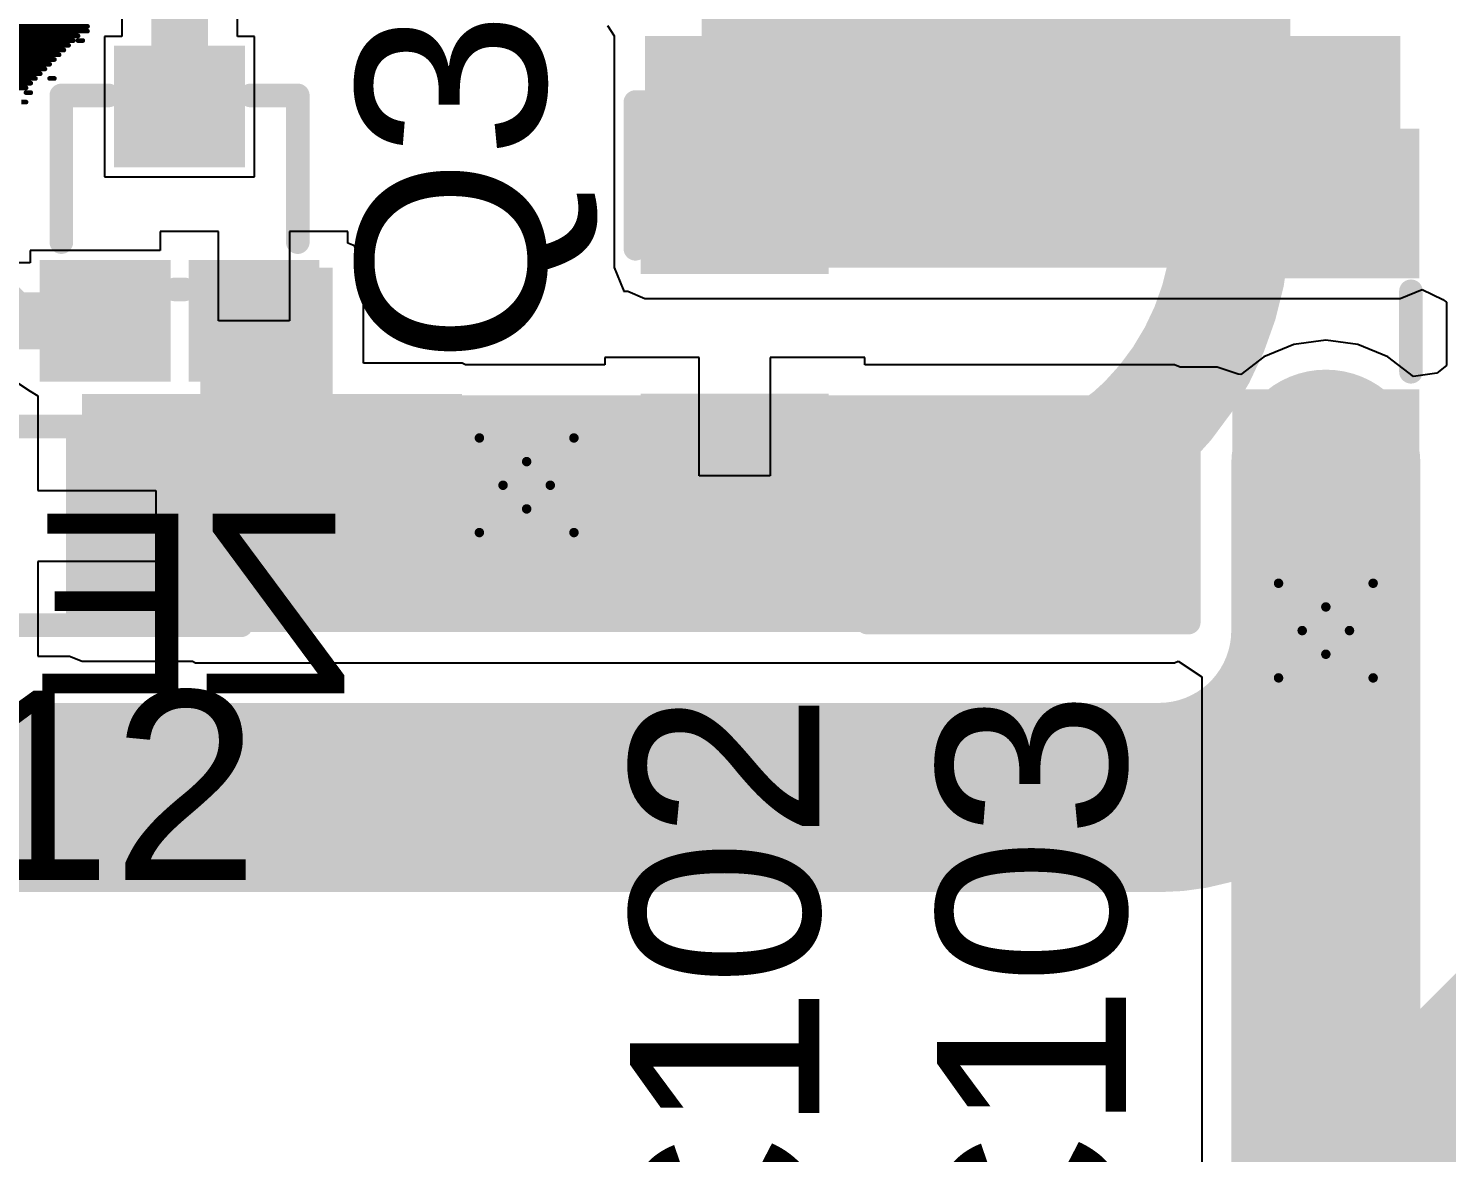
# Model space of a CAD drawing. Header units: millimetres. Extents: x -41 to 155, y -111 to 87.
# Drawn here: x 8.58 to 16.19, y 1.34 to 7.38 of the extents above; entities that cross this region are included whole.
import ezdxf

# ---------------------------------------------------------------- set-up
doc = ezdxf.new("R2010")
doc.units = ezdxf.units.MM
for name, color, linetype in [('BottomLayer', 5, 'Continuous'), ('BottomOverlay', 54, 'Continuous'), ('DrillDrawing', 1, 'Continuous'), ('Mechanical1', 6, 'Continuous'), ('Mechanical2', 216, 'Continuous'), ('TopLayer', 1, 'Continuous'), ('TopOverlay', 2, 'Continuous'), ('TopPaste', 8, 'Continuous'), ('TopSolder', 216, 'Continuous'), ('ViaHoleLayer', 16, 'Continuous')]:
    doc.layers.add(name, color=color, linetype=linetype)
doc.styles.add('Arial', font='', dxfattribs={"height": 0.2})
doc.styles.get('Arial').set_extended_font_data('Arial')

# ---------------------------------------------------------------- blocks, each defined once
blk = doc.blocks.new('R___0603_28')
at = {"layer": 'TopLayer'}
for points in [[(-0.381, 0.4445), (-0.381, -0.4445), (-1.143, -0.4445), (-1.143, 0.4445)], [(1.143, 0.4445), (1.143, -0.4445), (0.381, -0.4445), (0.381, 0.4445)]]:
    blk.add_hatch(color=1, dxfattribs=at).paths.add_polyline_path(points)
at = {"layer": 'TopPaste'}
for points in [[(-0.381, 0.4445), (-0.381, -0.4445), (-1.143, -0.4445), (-1.143, 0.4445)], [(1.143, 0.4445), (1.143, -0.4445), (0.381, -0.4445), (0.381, 0.4445)]]:
    blk.add_hatch(color=8, dxfattribs=at).paths.add_polyline_path(points)
at = {"layer": 'TopSolder'}
for points in [[(-0.2794, 0.5461), (-0.2794, -0.5461), (-1.2446, -0.5461), (-1.2446, 0.5461)], [(1.2446, 0.5461), (1.2446, -0.5461), (0.2794, -0.5461), (0.2794, 0.5461)]]:
    blk.add_hatch(color=216, dxfattribs=at).paths.add_polyline_path(points)
at = {"layer": 'TopOverlay', "const_width": 0.127}
for points in [[(-1.2192, 0.5334), (1.2192, 0.5334)], [(-1.2192, -0.5334), (-1.2192, 0.5334)], [(1.2192, -0.5334), (1.2192, 0.5334)], [(-1.2192, -0.5334), (1.2192, -0.5334)]]:
    blk.add_lwpolyline(points, dxfattribs=at)
at = {"layer": 'TopOverlay', "const_width": 0.0635}
for points in [[(-1.25095, 0.5334, 1), (-1.18745, 0.5334, 1)], [(-1.25095, 0.5334, 1), (-1.18745, 0.5334, 1)], [(1.18745, 0.5334, 1), (1.25095, 0.5334, 1)], [(1.18745, 0.5334, 1), (1.25095, 0.5334, 1)], [(-1.25095, -0.5334, 1), (-1.18745, -0.5334, 1)], [(-1.25095, -0.5334, 1), (-1.18745, -0.5334, 1)], [(1.18745, -0.5334, 1), (1.25095, -0.5334, 1)], [(1.18745, -0.5334, 1), (1.25095, -0.5334, 1)]]:
    blk.add_lwpolyline(points, format="xyb", close=True, dxfattribs=at)
blk = doc.blocks.new('SOT_723_31')
at = {"layer": 'TopLayer'}
for points in [[(-0.25, 0.8), (0.25, 0.8), (0.25, 0.35), (-0.25, 0.35)], [(-0.65, -0.35), (-0.15, -0.35), (-0.15, -0.8), (-0.65, -0.8)], [(0.15, -0.35), (0.65, -0.35), (0.65, -0.8), (0.15, -0.8)]]:
    blk.add_hatch(color=1, dxfattribs=at).paths.add_polyline_path(points)
at = {"layer": 'TopPaste'}
for points in [[(-0.25, 0.8), (0.25, 0.8), (0.25, 0.35), (-0.25, 0.35)], [(-0.65, -0.35), (-0.15, -0.35), (-0.15, -0.8), (-0.65, -0.8)], [(0.15, -0.35), (0.65, -0.35), (0.65, -0.8), (0.15, -0.8)]]:
    blk.add_hatch(color=8, dxfattribs=at).paths.add_polyline_path(points)
at = {"layer": 'TopSolder'}
for points in [[(-0.3516, 0.9016), (0.3516, 0.9016), (0.3516, 0.2484), (-0.3516, 0.2484)], [(-0.7516, -0.2484), (-0.0484, -0.2484), (-0.0484, -0.9016), (-0.7516, -0.9016)], [(0.0484, -0.2484), (0.7516, -0.2484), (0.7516, -0.9016), (0.0484, -0.9016)]]:
    blk.add_hatch(color=216, dxfattribs=at).paths.add_polyline_path(points)
at = {"layer": 'TopOverlay', "const_width": 0.127}
for points in [[(-0.635, -0.1524), (-0.635, 0.635)], [(-0.635, 0.635), (-0.381, 0.635)], [(-0.635, -0.1524), (-0.635, 0.635)], [(-0.635, 0.635), (-0.381, 0.635)], [(0.381, 0.635), (0.635, 0.635)], [(0.635, -0.1524), (0.635, 0.635)], [(-0.9398, -0.6604), (-0.9398, -0.4064)], [(-0.9398, -0.4064), (-0.8128, -0.5334)], [(-0.0254, -0.4064), (0.0254, -0.4064)], [(-0.9398, -0.6604), (-0.8128, -0.5334)]]:
    blk.add_lwpolyline(points, dxfattribs=at)
at = {"layer": 'TopOverlay', "const_width": 0.0635}
for points in [[(-0.6667, 0.635, 1), (-0.6032, 0.635, 1)], [(-0.6667, 0.635, 1), (-0.6032, 0.635, 1)], [(-0.6667, 0.635, 1), (-0.6032, 0.635, 1)], [(-0.6667, 0.635, 1), (-0.6032, 0.635, 1)], [(-0.4128, 0.635, 1), (-0.3493, 0.635, 1)], [(-0.4128, 0.635, 1), (-0.3493, 0.635, 1)], [(0.3493, 0.635, 1), (0.4128, 0.635, 1)], [(0.6032, 0.635, 1), (0.6667, 0.635, 1)], [(0.6032, 0.635, 1), (0.6667, 0.635, 1)], [(-0.6667, -0.1524, 1), (-0.6032, -0.1524, 1)], [(-0.6667, -0.1524, 1), (-0.6032, -0.1524, 1)], [(0.6032, -0.1524, 1), (0.6667, -0.1524, 1)], [(-0.9715, -0.4064, 1), (-0.908, -0.4064, 1)], [(-0.9715, -0.4064, 1), (-0.908, -0.4064, 1)], [(-0.0571, -0.4064, 1), (0.0063, -0.4064, 1)], [(-0.0063, -0.4064, 1), (0.0571, -0.4064, 1)], [(-0.8446, -0.5334, 1), (-0.781, -0.5334, 1)], [(-0.8446, -0.5334, 1), (-0.781, -0.5334, 1)], [(-0.9715, -0.6604, 1), (-0.908, -0.6604, 1)], [(-0.9715, -0.6604, 1), (-0.908, -0.6604, 1)]]:
    blk.add_lwpolyline(points, format="xyb", close=True, dxfattribs=at)
blk = doc.blocks.new('IND_0603__1608_M_______53')
at = {"layer": 'TopLayer'}
for points in [[(-1, 0.4), (-0.4, 0.4), (-0.4, -0.4), (-1, -0.4)], [(0.4, 0.4), (1, 0.4), (1, -0.4), (0.4, -0.4)]]:
    blk.add_hatch(color=1, dxfattribs=at).paths.add_polyline_path(points)
at = {"layer": 'TopPaste'}
for points in [[(-1, 0.4), (-0.4, 0.4), (-0.4, -0.4), (-1, -0.4)], [(0.4, 0.4), (1, 0.4), (1, -0.4), (0.4, -0.4)]]:
    blk.add_hatch(color=8, dxfattribs=at).paths.add_polyline_path(points)
at = {"layer": 'TopSolder'}
for points in [[(-1.1016, 0.5016), (-0.2984, 0.5016), (-0.2984, -0.5016), (-1.1016, -0.5016)], [(0.2984, 0.5016), (1.1016, 0.5016), (1.1016, -0.5016), (0.2984, -0.5016)]]:
    blk.add_hatch(color=216, dxfattribs=at).paths.add_polyline_path(points)
at = {"layer": 'TopOverlay', "const_width": 0.127}
for points in [[(-0.2032, 0.4572), (0.2286, 0.4572)], [(-0.2032, -0.4572), (0.2286, -0.4572)]]:
    blk.add_lwpolyline(points, dxfattribs=at)
at = {"layer": 'TopOverlay', "const_width": 0.0635}
for points in [[(-0.2349, 0.4572, 1), (-0.1714, 0.4572, 1)], [(0.1968, 0.4572, 1), (0.2604, 0.4572, 1)], [(-0.2349, -0.4572, 1), (-0.1714, -0.4572, 1)], [(0.1968, -0.4572, 1), (0.2604, -0.4572, 1)]]:
    blk.add_lwpolyline(points, format="xyb", close=True, dxfattribs=at)
blk = doc.blocks.new('C___0805_55')
at = {"layer": 'TopLayer'}
for points in [[(-1.524, 0.762), (-0.508, 0.762), (-0.508, -0.762), (-1.524, -0.762)], [(0.508, 0.762), (1.524, 0.762), (1.524, -0.762), (0.508, -0.762)]]:
    blk.add_hatch(color=1, dxfattribs=at).paths.add_polyline_path(points)
at = {"layer": 'TopPaste'}
for points in [[(-1.524, 0.762), (-0.508, 0.762), (-0.508, -0.762), (-1.524, -0.762)], [(0.508, 0.762), (1.524, 0.762), (1.524, -0.762), (0.508, -0.762)]]:
    blk.add_hatch(color=8, dxfattribs=at).paths.add_polyline_path(points)
at = {"layer": 'TopSolder'}
for points in [[(-1.594, 0.832), (-0.438, 0.832), (-0.438, -0.832), (-1.594, -0.832)], [(0.438, 0.832), (1.594, 0.832), (1.594, -0.832), (0.438, -0.832)]]:
    blk.add_hatch(color=216, dxfattribs=at).paths.add_polyline_path(points)
at = {"layer": 'TopOverlay', "const_width": 0.127}
for points in [[(-1.6256, 0.8636), (-0.6096, 0.8636)], [(-1.6256, 0.8636), (-1.6256, -0.8636)], [(0.6096, 0.8636), (1.6256, 0.8636)], [(1.6256, 0.8636), (1.6256, -0.8636)], [(-1.6256, -0.8636), (-0.6096, -0.8636)], [(0.6096, -0.8636), (1.6256, -0.8636)]]:
    blk.add_lwpolyline(points, dxfattribs=at)
at = {"layer": 'TopOverlay', "const_width": 0.0635}
for points in [[(-1.6574, 0.8636, 1), (-1.5938, 0.8636, 1)], [(-1.6574, 0.8636, 1), (-1.5938, 0.8636, 1)], [(-0.6413, 0.8636, 1), (-0.5778, 0.8636, 1)], [(0.5778, 0.8636, 1), (0.6413, 0.8636, 1)], [(1.5938, 0.8636, 1), (1.6574, 0.8636, 1)], [(1.5938, 0.8636, 1), (1.6574, 0.8636, 1)], [(-1.6574, -0.8636, 1), (-1.5938, -0.8636, 1)], [(-1.6574, -0.8636, 1), (-1.5938, -0.8636, 1)], [(-0.6413, -0.8636, 1), (-0.5778, -0.8636, 1)], [(0.5778, -0.8636, 1), (0.6413, -0.8636, 1)], [(1.5938, -0.8636, 1), (1.6574, -0.8636, 1)], [(1.5938, -0.8636, 1), (1.6574, -0.8636, 1)]]:
    blk.add_lwpolyline(points, format="xyb", close=True, dxfattribs=at)
blk = doc.blocks.new('C___0603_56')
at = {"layer": 'TopLayer'}
for points in [[(-0.381, 0.4445), (-0.381, -0.4445), (-1.143, -0.4445), (-1.143, 0.4445)], [(1.143, 0.4445), (1.143, -0.4445), (0.381, -0.4445), (0.381, 0.4445)]]:
    blk.add_hatch(color=1, dxfattribs=at).paths.add_polyline_path(points)
at = {"layer": 'TopPaste'}
for points in [[(-0.381, 0.4445), (-0.381, -0.4445), (-1.143, -0.4445), (-1.143, 0.4445)], [(1.143, 0.4445), (1.143, -0.4445), (0.381, -0.4445), (0.381, 0.4445)]]:
    blk.add_hatch(color=8, dxfattribs=at).paths.add_polyline_path(points)
at = {"layer": 'TopSolder'}
for points in [[(-0.321, 0.5045), (-0.321, -0.5045), (-1.203, -0.5045), (-1.203, 0.5045)], [(1.203, 0.5045), (1.203, -0.5045), (0.321, -0.5045), (0.321, 0.5045)]]:
    blk.add_hatch(color=216, dxfattribs=at).paths.add_polyline_path(points)
at = {"layer": 'TopOverlay', "const_width": 0.127}
for points in [[(-1.2446, 0.5334), (-1.2446, -0.5334)], [(-1.2446, 0.5334), (-0.4572, 0.5334)], [(0.4572, 0.5334), (1.2446, 0.5334)], [(1.2446, 0.5334), (1.2446, -0.5334)], [(-1.2446, -0.5334), (-0.4572, -0.5334)], [(0.4572, -0.5334), (1.2446, -0.5334)]]:
    blk.add_lwpolyline(points, dxfattribs=at)
at = {"layer": 'TopOverlay', "const_width": 0.0635}
for points in [[(-1.2764, 0.5334, 1), (-1.2128, 0.5334, 1)], [(-1.2764, 0.5334, 1), (-1.2128, 0.5334, 1)], [(-0.4889, 0.5334, 1), (-0.4254, 0.5334, 1)], [(0.4254, 0.5334, 1), (0.4889, 0.5334, 1)], [(1.2128, 0.5334, 1), (1.2764, 0.5334, 1)], [(1.2128, 0.5334, 1), (1.2764, 0.5334, 1)], [(-1.2764, -0.5334, 1), (-1.2128, -0.5334, 1)], [(-1.2764, -0.5334, 1), (-1.2128, -0.5334, 1)], [(-0.4889, -0.5334, 1), (-0.4254, -0.5334, 1)], [(0.4254, -0.5334, 1), (0.4889, -0.5334, 1)], [(1.2128, -0.5334, 1), (1.2764, -0.5334, 1)], [(1.2128, -0.5334, 1), (1.2764, -0.5334, 1)]]:
    blk.add_lwpolyline(points, format="xyb", close=True, dxfattribs=at)

msp = doc.modelspace()

# ---------------------------------------------------------------- hatches: boundary and pattern name
at = {"layer": 'BottomLayer'}
h = msp.add_hatch(color=5, dxfattribs=at)
edge = h.paths.add_edge_path()
edge.add_arc((11.2522, 4.9276), 0.3, 0, 360)
h = msp.add_hatch(color=5, dxfattribs=at)
edge = h.paths.add_edge_path()
edge.add_arc((15.5448, 4.1475), 0.3, 0, 360)
at = {"layer": 'TopLayer'}
for points in [[(12.192, 6.096), (13.8684, 6.096), (13.8684, 8.3058), (12.192, 8.3058)], [(15.9448, 6.096), (15.9448, 7.3406), (11.8872, 7.3406), (11.8872, 6.096)], [(9.4996, 5.1816), (10.2108, 5.1816), (10.2108, 6.096), (9.4996, 6.096)], [(10.9054, 4.1475), (10.9054, 5.4175), (8.8646, 5.4175), (8.8646, 4.1475)], [(14.732, 4.1402), (14.732, 5.4102), (9.4742, 5.4102), (9.4742, 4.1402)]]:
    msp.add_hatch(color=1, dxfattribs=at).paths.add_polyline_path(points)
h = msp.add_hatch(color=1, dxfattribs=at)
edge = h.paths.add_edge_path()
edge.add_arc((11.2522, 4.9276), 0.3, 0, 360)
h = msp.add_hatch(color=1, dxfattribs=at)
edge = h.paths.add_edge_path()
edge.add_arc((15.5448, 4.1475), 0.3, 0, 360)
at = {"layer": 'ViaHoleLayer'}
h = msp.add_hatch(color=16, dxfattribs=at)
edge = h.paths.add_edge_path()
edge.add_arc((11.2522, 4.9276), 0.15, 0, 360)
h = msp.add_hatch(color=16, dxfattribs=at)
edge = h.paths.add_edge_path()
edge.add_arc((15.5448, 4.1475), 0.15, 0, 360)

# ---------------------------------------------------------------- linework, layer by layer
at = {"layer": 'BottomLayer'}
for points, const_width in [([(15.0368, 6.3616), (15.0368, 7.7003)], 0.635), ([(11.2522, 4.9276), (13.7824, 4.9276)], 0.635), ([(10.9474, -3.8862), (18.3134, 3.4798)], 1.27), ([(7.8593, 3.2512), (14.6485, 3.2512)], 1.016)]:
    msp.add_lwpolyline(points, dxfattribs=dict(at, const_width=const_width))
for points, const_width in [([(15.0368, 6.3616, -0.198912), (14.5796, 5.2578)], 0.635), ([(14.5796, 5.2578, -0.198912), (13.7824, 4.9276)], 0.635), ([(15.5448, 4.1475, -0.414214), (14.6485, 3.2512)], 1.016)]:
    msp.add_lwpolyline(points, format="xyb", dxfattribs=dict(at, const_width=const_width))
for points, const_width in [([(14.878, 6.3616, 1), (15.1956, 6.3616, 1)], 0.3175), ([(14.878, 6.3616, 1), (15.1956, 6.3616, 1)], 0.3175), ([(14.4208, 5.2578, 1), (14.7384, 5.2578, 1)], 0.3175), ([(14.4208, 5.2578, 1), (14.7384, 5.2578, 1)], 0.3175), ([(11.0935, 4.9276, 1), (11.4109, 4.9276, 1)], 0.3175), ([(13.6237, 4.9276, 1), (13.9412, 4.9276, 1)], 0.3175), ([(13.6237, 4.9276, 1), (13.9412, 4.9276, 1)], 0.3175), ([(15.2908, 4.1475, 1), (15.7988, 4.1475, 1)], 0.508), ([(14.3945, 3.2512, 1), (14.9025, 3.2512, 1)], 0.508), ([(14.3945, 3.2512, 1), (14.9025, 3.2512, 1)], 0.508)]:
    msp.add_lwpolyline(points, format="xyb", close=True, dxfattribs=dict(at, const_width=const_width))
at = {"layer": 'BottomOverlay', "const_width": 0.0254}
for points in [[(8.1312, 7.3914), (8.8932, 7.3914)], [(8.055, 7.3152), (8.817, 7.3152)], [(8.0804, 7.3406), (8.8424, 7.3406)], [(8.1058, 7.366), (8.8932, 7.366)], [(8.8424, 7.3152), (8.8678, 7.3152)], [(7.9534, 7.239), (8.7408, 7.239)], [(8.0042, 7.2898), (8.7916, 7.2898)], [(8.0042, 7.2644), (8.7662, 7.2644)], [(7.8772, 7.1628), (8.6646, 7.1628)], [(7.9026, 7.1882), (8.69, 7.1882)], [(7.928, 7.2136), (8.7154, 7.2136)], [(7.7756, 7.0866), (8.5884, 7.0866)], [(7.801, 7.112), (8.6138, 7.112)], [(7.8264, 7.1374), (8.6392, 7.1374)], [(8.69, 7.112), (8.7154, 7.112)], [(7.7248, 7.0612), (8.563, 7.0612)], [(8.563, 7.0358), (8.5884, 7.0358)], [(8.5376, 6.985), (8.563, 6.985)]]:
    msp.add_lwpolyline(points, dxfattribs=at)
at = {"layer": 'BottomOverlay', "const_width": 0.0127}
for points in [[(8.8869, 7.3914, 1), (8.8996, 7.3914, 1)], [(8.8107, 7.3152, 1), (8.8234, 7.3152, 1)], [(8.8361, 7.3406, 1), (8.8488, 7.3406, 1)], [(8.8361, 7.3152, 1), (8.8488, 7.3152, 1)], [(8.8615, 7.3152, 1), (8.8742, 7.3152, 1)], [(8.8869, 7.366, 1), (8.8996, 7.366, 1)], [(8.7345, 7.239, 1), (8.7472, 7.239, 1)], [(8.7599, 7.2644, 1), (8.7726, 7.2644, 1)], [(8.7853, 7.2898, 1), (8.798, 7.2898, 1)], [(8.6583, 7.1628, 1), (8.671, 7.1628, 1)], [(8.6837, 7.1882, 1), (8.6964, 7.1882, 1)], [(8.7091, 7.2136, 1), (8.7218, 7.2136, 1)], [(8.5821, 7.0866, 1), (8.5948, 7.0866, 1)], [(8.6075, 7.112, 1), (8.6202, 7.112, 1)], [(8.6329, 7.1374, 1), (8.6456, 7.1374, 1)], [(8.6837, 7.112, 1), (8.6964, 7.112, 1)], [(8.7091, 7.112, 1), (8.7218, 7.112, 1)], [(8.5567, 7.0612, 1), (8.5694, 7.0612, 1)], [(8.5567, 7.0358, 1), (8.5694, 7.0358, 1)], [(8.5821, 7.0358, 1), (8.5948, 7.0358, 1)], [(8.5567, 6.985, 1), (8.5694, 6.985, 1)]]:
    msp.add_lwpolyline(points, format="xyb", close=True, dxfattribs=at)
at = {"layer": 'DrillDrawing', "const_width": 0.0508}
for points in [[(10.9982, 5.1816), (11.2522, 5.0546)], [(10.9982, 5.1816), (11.1252, 4.9276)], [(11.2522, 5.0546), (11.5062, 5.1816)], [(11.3792, 4.9276), (11.5062, 5.1816)], [(10.9982, 4.6736), (11.1252, 4.9276)], [(11.3792, 4.9276), (11.5062, 4.6736)], [(10.9982, 4.6736), (11.2522, 4.8006)], [(11.2522, 4.8006), (11.5062, 4.6736)], [(15.2908, 4.4015), (15.5448, 4.2745)], [(15.2908, 4.4015), (15.4178, 4.1475)], [(15.5448, 4.2745), (15.7988, 4.4015)], [(15.6718, 4.1475), (15.7988, 4.4015)], [(15.2908, 3.8935), (15.4178, 4.1475)], [(15.6718, 4.1475), (15.7988, 3.8935)], [(15.2908, 3.8935), (15.5448, 4.0205)], [(15.5448, 4.0205), (15.7988, 3.8935)]]:
    msp.add_lwpolyline(points, dxfattribs=at)
at = {"layer": 'DrillDrawing', "const_width": 0.0254}
for points in [[(10.9855, 5.1816, 1), (11.0109, 5.1816, 1)], [(10.9855, 5.1816, 1), (11.0109, 5.1816, 1)], [(11.4935, 5.1816, 1), (11.5189, 5.1816, 1)], [(11.4935, 5.1816, 1), (11.5189, 5.1816, 1)], [(11.2395, 5.0546, 1), (11.2649, 5.0546, 1)], [(11.2395, 5.0546, 1), (11.2649, 5.0546, 1)], [(11.1125, 4.9276, 1), (11.1379, 4.9276, 1)], [(11.1125, 4.9276, 1), (11.1379, 4.9276, 1)], [(11.3665, 4.9276, 1), (11.3919, 4.9276, 1)], [(11.3665, 4.9276, 1), (11.3919, 4.9276, 1)], [(11.2395, 4.8006, 1), (11.2649, 4.8006, 1)], [(11.2395, 4.8006, 1), (11.2649, 4.8006, 1)], [(10.9855, 4.6736, 1), (11.0109, 4.6736, 1)], [(10.9855, 4.6736, 1), (11.0109, 4.6736, 1)], [(11.4935, 4.6736, 1), (11.5189, 4.6736, 1)], [(11.4935, 4.6736, 1), (11.5189, 4.6736, 1)], [(15.2781, 4.4015, 1), (15.3035, 4.4015, 1)], [(15.2781, 4.4015, 1), (15.3035, 4.4015, 1)], [(15.7861, 4.4015, 1), (15.8115, 4.4015, 1)], [(15.7861, 4.4015, 1), (15.8115, 4.4015, 1)], [(15.5321, 4.2745, 1), (15.5575, 4.2745, 1)], [(15.5321, 4.2745, 1), (15.5575, 4.2745, 1)], [(15.4051, 4.1475, 1), (15.4305, 4.1475, 1)], [(15.4051, 4.1475, 1), (15.4305, 4.1475, 1)], [(15.6591, 4.1475, 1), (15.6845, 4.1475, 1)], [(15.6591, 4.1475, 1), (15.6845, 4.1475, 1)], [(15.5321, 4.0205, 1), (15.5575, 4.0205, 1)], [(15.5321, 4.0205, 1), (15.5575, 4.0205, 1)], [(15.2781, 3.8935, 1), (15.3035, 3.8935, 1)], [(15.2781, 3.8935, 1), (15.3035, 3.8935, 1)], [(15.7861, 3.8935, 1), (15.8115, 3.8935, 1)], [(15.7861, 3.8935, 1), (15.8115, 3.8935, 1)]]:
    msp.add_lwpolyline(points, format="xyb", close=True, dxfattribs=at)
at = {"layer": 'Mechanical1', "const_width": 0.254}
msp.add_lwpolyline([(-26.7326, 19.8284, -3.064051), (-27.0164, -19.4272)], format="xyb", dxfattribs=at)
at = {"layer": 'Mechanical2', "const_width": 0.254}
msp.add_lwpolyline([(-27.7733, 19.435, -3.216016), (-28.067, -19.0083)], format="xyb", dxfattribs=at)
at = {"layer": 'TopLayer'}
for p, q in [((9.077, 8.0239), (9.077, 7.338)), ((9.6986, 7.338), (9.6986, 8.0239)), ((11.6856, 7.3954), (11.7222, 7.3406)), ((9.077, 7.338), (8.9854, 7.338)), ((8.9854, 7.338), (8.9854, 6.5832)), ((9.7902, 7.338), (9.6986, 7.338)), ((9.7902, 6.5832), (9.7902, 7.338)), ((11.7222, 7.3406), (11.7222, 6.096)), ((8.9854, 6.5832), (9.7902, 6.5832)), ((9.5973, 6.2896), (9.2838, 6.2896)), ((9.2838, 6.2896), (9.2838, 6.188)), ((9.5973, 5.8106), (9.5973, 6.2896)), ((10.2918, 6.2896), (9.9783, 6.2896)), ((9.9783, 6.2896), (9.9783, 5.8106)), ((10.2918, 6.2274), (10.2918, 6.2896)), ((9.2838, 6.188), (8.5854, 6.188)), ((8.5854, 6.188), (8.5854, 6.1214)), ((10.3274, 6.2126), (10.2918, 6.2274)), ((10.3758, 6.096), (10.3274, 6.2126)), ((8.5854, 6.1214), (8.3083, 6.1214)), ((10.3758, 5.5824), (10.3758, 6.096)), ((11.7222, 6.096), (11.7706, 5.9794)), ((11.7706, 5.9794), (11.7729, 5.9784)), ((11.7729, 5.9784), (11.7729, 5.969)), ((11.7729, 5.969), (11.7956, 5.969)), ((11.7956, 5.969), (11.8872, 5.931)), ((15.9448, 5.931), (16.0614, 5.9794)), ((16.0614, 5.9794), (16.1737, 5.9256)), ((11.8872, 5.931), (15.9448, 5.931)), ((16.1737, 5.9256), (16.1921, 5.9106)), ((16.1921, 5.9106), (16.1921, 5.5702)), ((9.9783, 5.8106), (9.5973, 5.8106)), ((15.3724, 5.6838), (15.2118, 5.6173)), ((15.5448, 5.7065), (15.3724, 5.6838)), ((15.7172, 5.6838), (15.5448, 5.7065)), ((15.8778, 5.6173), (15.7172, 5.6838)), ((10.9054, 5.5824), (10.3758, 5.5824)), ((10.9229, 5.5752), (10.9054, 5.5824)), ((11.6713, 5.5752), (10.9229, 5.5752)), ((12.1793, 5.6134), (11.6713, 5.6134)), ((11.6713, 5.6134), (11.6713, 5.5752)), ((12.1793, 4.9784), (12.1793, 5.6134)), ((13.0683, 5.6134), (12.5603, 5.6134)), ((12.5603, 5.6134), (12.5603, 4.9784)), ((13.0683, 5.5752), (13.0683, 5.6134)), ((14.732, 5.5752), (13.0683, 5.5752)), ((14.7623, 5.5626), (14.732, 5.5752)), ((14.9606, 5.5626), (14.7623, 5.5626)), ((15.0741, 5.525), (14.9606, 5.5626)), ((14.9606, 5.5626), (14.9606, 5.5626)), ((14.9606, 5.5626), (14.9606, 5.5626)), ((15.2118, 5.6173), (15.0876, 5.522)), ((16.0158, 5.5114), (15.8778, 5.6173)), ((16.1921, 5.5702), (16.1418, 5.5292)), ((8.486, 5.4998), (8.5854, 5.4332)), ((15.0876, 5.522), (15.0741, 5.525)), ((16.1418, 5.5292), (16.0158, 5.5114)), ((8.5854, 5.4332), (8.6258, 5.4077)), ((8.6258, 5.4077), (8.6258, 4.8997)), ((12.5603, 4.9784), (12.1793, 4.9784)), ((8.6258, 4.8997), (9.2608, 4.8997)), ((9.2608, 4.8997), (9.2608, 4.5187)), ((9.2608, 4.5187), (8.6258, 4.5187)), ((8.6258, 4.5187), (8.6258, 4.0107)), ((8.6258, 4.0107), (8.7965, 4.0107)), ((8.7965, 4.0107), (8.8646, 3.9825)), ((8.8646, 3.9825), (9.4567, 3.9825)), ((9.4567, 3.9825), (9.4742, 3.9752)), ((9.4742, 3.9752), (14.732, 3.9752)), ((14.732, 3.9752), (14.7517, 3.9834)), ((14.7517, 3.9834), (14.8787, 3.8985)), ((14.8787, 3.8985), (14.8787, -9.8654))]:
    msp.add_line(p, q, dxfattribs=at)
for points, const_width in [([(9.3878, 6.9098), (9.3878, 8.6208)], 0.3048), ([(7.9345, 5.8106), (8.9878, 5.8106)], 0.3048), ([(9.7878, 4.8211), (9.7878, 5.8106)], 0.3048), ([(15.5448, 4.1475), (15.5448, 5.0404)], 1.016), ([(9.2608, 4.6584), (9.8552, 4.6584)], 0.3048), ([(11.2522, 4.6584), (12.0704, 4.6584)], 0.3048), ([(15.5448, -10.0987), (15.5448, 4.1475)], 1.016)]:
    msp.add_lwpolyline(points, dxfattribs=dict(at, const_width=const_width))
for points, const_width in [([(9.3116, 6.9098, 1), (9.464, 6.9098, 1)], 0.1524), ([(12.7286, 6.5416, 1), (12.9826, 6.5416, 1)], 0.254), ([(12.7406, 6.5126, 1), (12.9946, 6.5126, 1)], 0.254), ([(8.9116, 5.8106, 1), (9.064, 5.8106, 1)], 0.1524), ([(9.7116, 5.8106, 1), (9.864, 5.8106, 1)], 0.1524), ([(15.2908, 5.0404, 1), (15.7988, 5.0404, 1)], 0.508), ([(12.7914, 4.9886, 1), (12.9438, 4.9886, 1)], 0.1524), ([(9.7116, 4.8211, 1), (9.864, 4.8211, 1)], 0.1524), ([(9.7116, 4.8211, 1), (9.864, 4.8211, 1)], 0.1524), ([(9.1846, 4.6584, 1), (9.337, 4.6584, 1)], 0.1524), ([(9.779, 4.6584, 1), (9.9314, 4.6584, 1)], 0.1524), ([(9.779, 4.6584, 1), (9.9314, 4.6584, 1)], 0.1524), ([(11.176, 4.6584, 1), (11.3284, 4.6584, 1)], 0.1524), ([(11.9942, 4.6584, 1), (12.1466, 4.6584, 1)], 0.1524), ([(11.9942, 4.6584, 1), (12.1466, 4.6584, 1)], 0.1524), ([(15.2908, 4.1475, 1), (15.7988, 4.1475, 1)], 0.508), ([(15.2908, 4.1475, 1), (15.7988, 4.1475, 1)], 0.508)]:
    msp.add_lwpolyline(points, format="xyb", close=True, dxfattribs=dict(at, const_width=const_width))
for points, const_width in [([(12.8676, 6.5126, -0.198912), (12.8556, 6.5416)], 0.508), ([(12.8676, 4.9886, -0.198912), (12.0704, 4.6584)], 0.3048), ([(9.8552, 4.6584, -0.198912), (9.7878, 4.8211)], 0.3048)]:
    msp.add_lwpolyline(points, format="xyb", dxfattribs=dict(at, const_width=const_width))

# ---------------------------------------------------------------- block references
at = {"rotation": 90}
for name, p in [('C___0805_55', (13.9446, 5.8166)), ('C___0603_56', (12.3698, 5.7404)), ('IND_0603__1608_M_______53', (15.5448, 5.7404))]:
    msp.add_blockref(name, p, dxfattribs=at)
for name, p in [('SOT_723_31', (9.3878, 6.3856)), ('R___0603_28', (8.4988, 4.7092))]:
    msp.add_blockref(name, p)

# ---------------------------------------------------------------- texts
at = {"layer": 'BottomOverlay', "style": 'Arial', "text_generation_flag": 2}
msp.add_text('ZERO CARBON FOOTPRINT', height=0.9652, rotation=360, dxfattribs=at).set_placement((10.3156, 3.81))
at = {"layer": 'TopOverlay', "style": 'Arial'}
for s, p in [('Q3', (11.3536, 5.5798)), ('C102', (12.8237, 0.4239)), ('C103', (14.4718, 0.4315))]:
    msp.add_text(s, height=1.016, rotation=90, dxfattribs=at).set_placement(p)
msp.add_text('R12', height=1.016, dxfattribs=at).set_placement((7.2106, 2.8082))

doc.saveas('drawing.dxf')
